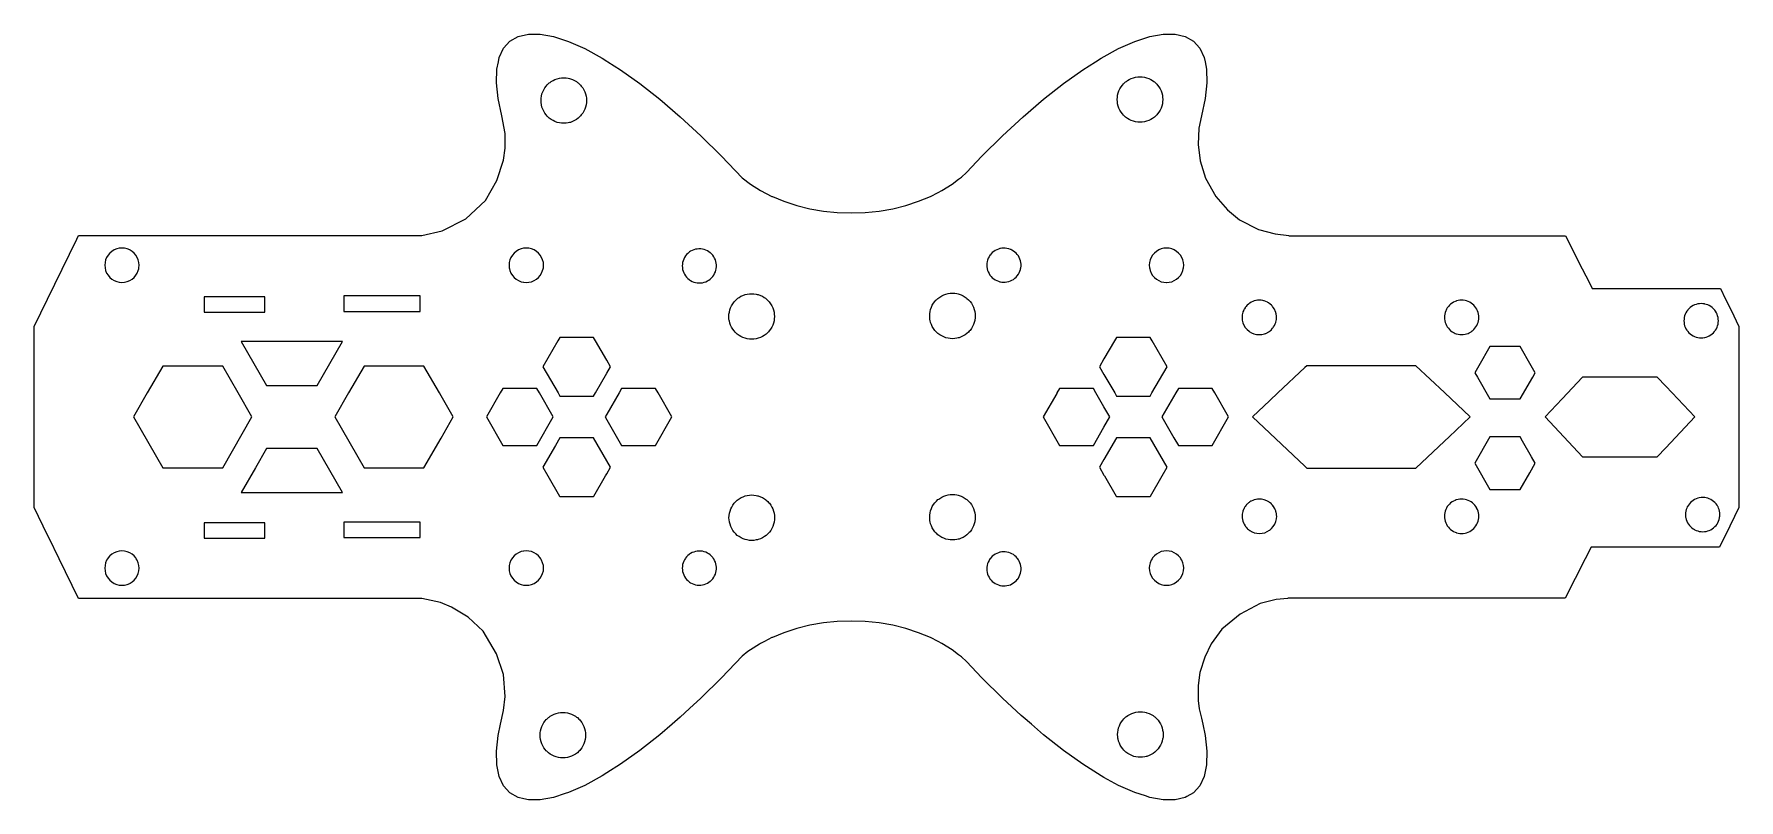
# Model space of a CAD drawing. Header units: millimetres. Extents: x 2 to 171, y 2 to 78.
import ezdxf

# ---------------------------------------------------------------- set-up
doc = ezdxf.new("R2010")
doc.units = ezdxf.units.MM

msp = doc.modelspace()

# ---------------------------------------------------------------- linework, layer by layer
for points in [[(153.58, 22.2), (126.17, 22.2), (126.17, 22.16), (125, 22.08), (123.41, 21.67), (121.44, 20.61), (119.64, 19.13), (118.57, 17.69), (117.95, 16.38), (117.47, 14.86), (117.3, 13.57), (117.3, 12.07), (117.4, 11.26), (117.63, 10.33), (117.76, 9.73), (117.99, 8.62), (118.16, 7.07), (118.12, 5.73), (117.88, 4.58), (117.45, 3.66), (116.82, 2.95), (116.17, 2.59), (116, 2.48), (115, 2.25), (113.83, 2.26), (112.51, 2.5), (112.08, 2.64), (111.03, 2.98), (109.43, 3.69), (107.98, 4.48), (107.7, 4.63), (105.88, 5.78), (103.98, 7.14), (102.01, 8.69), (100.8, 9.73), (99.99, 10.42), (99.79, 10.6), (97.95, 12.3), (95.91, 14.33), (94.39, 15.93), (93.9, 16.39), (93.61, 16.61), (92.97, 17.09), (91.94, 17.73), (91.6, 17.91), (90.83, 18.3), (89.64, 18.79), (88.39, 19.2), (87.09, 19.52), (85.75, 19.75), (84.38, 19.89), (82.99, 19.94), (81.61, 19.89), (80.24, 19.75), (78.9, 19.52), (77.6, 19.2), (76.34, 18.79), (75.21, 18.32), (75.16, 18.3), (74.41, 17.92), (74.04, 17.73), (73.93, 17.66), (73.02, 17.09), (72.78, 16.92), (72.2, 16.47), (70.17, 14.33), (68.13, 12.3), (67.02, 11.28), (66.09, 10.42), (65.29, 9.73), (64.07, 8.69), (62.11, 7.14), (60.2, 5.78), (58.83, 4.92), (58.38, 4.63), (56.65, 3.69), (55.05, 2.98), (54.73, 2.88), (53.57, 2.5), (52.25, 2.26), (51.08, 2.25), (50.64, 2.35), (50.08, 2.48), (49.26, 2.95), (48.63, 3.66), (48.2, 4.58), (47.96, 5.73), (47.92, 7.07), (48.09, 8.62), (48.32, 9.73), (48.62, 11.08), (48.79, 12.49), (48.61, 14.65), (47.94, 16.69), (47.94, 16.69), (47.94, 16.69), (46.62, 18.93), (45.13, 20.32), (43.48, 21.33), (42.38, 21.79), (40.53, 22.16), (6.62, 22.16), (4.68, 26.11), (3.66, 28.21), (3.54, 28.45), (2.22, 31.16), (2.22, 49.09), (3.53, 51.77), (6.44, 57.72), (6.62, 58.09), (40.53, 58.09), (42.56, 58.55), (44.88, 59.74), (46.83, 61.53), (47.95, 63.52), (48.63, 65.54), (48.63, 65.54), (48.63, 65.54), (48.78, 66.72), (48.78, 68.16), (48.45, 69.91), (48.09, 71.63), (47.92, 73.18), (47.96, 74.52), (48.12, 75.26), (48.2, 75.67), (48.63, 76.59), (49.26, 77.3), (50.08, 77.77), (51.08, 78), (52.25, 78), (53.57, 77.75), (55.05, 77.27), (56.65, 76.56), (58.38, 75.62), (58.83, 75.33), (58.94, 75.26), (60.2, 74.47), (62.11, 73.11), (64.07, 71.56), (66.09, 69.83), (68.13, 67.95), (70.17, 65.92), (72.2, 63.78), (73.02, 63.16), (74.04, 62.52), (75.16, 61.95), (75.21, 61.92), (76.34, 61.46), (77.6, 61.05), (78.9, 60.73), (80.24, 60.5), (81.61, 60.36), (82.99, 60.31), (84.38, 60.36), (85.75, 60.5), (87.09, 60.73), (88.39, 61.05), (89.64, 61.46), (90.83, 61.95), (91.6, 62.34), (91.94, 62.52), (92.97, 63.16), (93.61, 63.64), (93.9, 63.86), (94.39, 64.32), (95.91, 65.92), (97.95, 67.95), (99.99, 69.83), (102.01, 71.56), (103.98, 73.11), (105.88, 74.47), (107.14, 75.26), (107.7, 75.62), (109.43, 76.56), (111.03, 77.27), (112.51, 77.75), (113.83, 78), (115, 78), (116, 77.77), (116.82, 77.3), (117.45, 76.59), (117.88, 75.67), (117.97, 75.26), (118.12, 74.52), (118.16, 73.18), (117.99, 71.63), (117.63, 69.91), (117.36, 68.7), (117.28, 67.07), (117.48, 65.46), (118, 63.74), (118, 63.74), (119.04, 61.92), (120.2, 60.62), (121.38, 59.64), (123.25, 58.67), (124.89, 58.23), (126.26, 58.09), (126.26, 58.06), (153.6, 58.06), (155.26, 54.78), (155.96, 53.39), (156.23, 52.85), (168.91, 52.85), (169.43, 51.77), (169.97, 50.69), (170.74, 49.09), (170.74, 31.16), (169.42, 28.45), (169.3, 28.21), (168.83, 27.26), (159.51, 27.26), (159.51, 27.25), (156.13, 27.25), (155.56, 26.11)], [(55.23, 69.27), (55.14, 69.25), (55.01, 69.22), (54.8, 69.19), (54.58, 69.18), (54.35, 69.19), (54.14, 69.22), (53.92, 69.27), (53.71, 69.35), (53.52, 69.44), (53.33, 69.56), (53.15, 69.69), (52.98, 69.84), (52.94, 69.88), (52.83, 70), (52.7, 70.18), (52.59, 70.37), (52.5, 70.57), (52.42, 70.77), (52.37, 70.99), (52.36, 71.03), (52.34, 71.21), (52.33, 71.43), (52.34, 71.65), (52.37, 71.87), (52.42, 72.08), (52.5, 72.29), (52.59, 72.49), (52.7, 72.68), (52.83, 72.85), (52.94, 72.97), (52.98, 73.02), (53.15, 73.17), (53.22, 73.22), (53.33, 73.3), (53.52, 73.41), (53.71, 73.51), (53.92, 73.58), (54.14, 73.63), (54.35, 73.67), (54.58, 73.68), (54.8, 73.67), (55.01, 73.63), (55.14, 73.6), (55.23, 73.58), (55.44, 73.51), (55.64, 73.41), (55.82, 73.3), (55.93, 73.22), (56, 73.17), (56.17, 73.02), (56.23, 72.94), (56.31, 72.85), (56.45, 72.68), (56.56, 72.49), (56.65, 72.29), (56.73, 72.08), (56.78, 71.87), (56.81, 71.65), (56.83, 71.43), (56.81, 71.21), (56.79, 71.03), (56.78, 70.99), (56.73, 70.77), (56.65, 70.57), (56.56, 70.37), (56.45, 70.18), (56.31, 70), (56.23, 69.91), (56.17, 69.84), (56, 69.69), (55.82, 69.56), (55.64, 69.44), (55.44, 69.35)], [(112.19, 69.37), (112.1, 69.35), (111.98, 69.32), (111.76, 69.29), (111.54, 69.28), (111.32, 69.29), (111.1, 69.32), (110.89, 69.37), (110.68, 69.45), (110.48, 69.54), (110.29, 69.66), (110.11, 69.79), (109.95, 69.94), (109.91, 69.98), (109.8, 70.1), (109.67, 70.28), (109.56, 70.47), (109.46, 70.67), (109.39, 70.87), (109.33, 71.09), (109.33, 71.13), (109.3, 71.31), (109.29, 71.53), (109.3, 71.75), (109.33, 71.97), (109.39, 72.18), (109.46, 72.39), (109.56, 72.59), (109.67, 72.78), (109.8, 72.95), (109.91, 73.07), (109.95, 73.12), (110.11, 73.27), (110.19, 73.32), (110.29, 73.4), (110.48, 73.51), (110.68, 73.61), (110.89, 73.68), (111.1, 73.73), (111.32, 73.77), (111.54, 73.78), (111.76, 73.77), (111.98, 73.73), (112.1, 73.7), (112.19, 73.68), (112.4, 73.61), (112.6, 73.51), (112.79, 73.4), (112.9, 73.32), (112.97, 73.27), (113.13, 73.12), (113.2, 73.04), (113.28, 72.95), (113.41, 72.78), (113.53, 72.59), (113.62, 72.39), (113.69, 72.18), (113.75, 71.97), (113.78, 71.75), (113.79, 71.53), (113.78, 71.31), (113.75, 71.13), (113.75, 71.09), (113.69, 70.87), (113.62, 70.67), (113.53, 70.47), (113.41, 70.28), (113.28, 70.1), (113.2, 70.01), (113.13, 69.94), (112.97, 69.79), (112.79, 69.66), (112.6, 69.54), (112.4, 69.45)], [(11.68, 53.62), (11.9, 53.76), (12.11, 53.93), (12.28, 54.14), (12.42, 54.36), (12.52, 54.61), (12.56, 54.78), (12.58, 54.87), (12.6, 55.14), (12.58, 55.4), (12.52, 55.66), (12.42, 55.91), (12.28, 56.14), (12.11, 56.34), (11.9, 56.51), (11.73, 56.62), (11.68, 56.65), (11.43, 56.75), (11.17, 56.82), (10.9, 56.84), (10.64, 56.82), (10.38, 56.75), (10.13, 56.65), (9.9, 56.51), (9.7, 56.34), (9.68, 56.31), (9.53, 56.14), (9.39, 55.91), (9.29, 55.66), (9.23, 55.4), (9.2, 55.14), (9.23, 54.87), (9.29, 54.61), (9.39, 54.36), (9.53, 54.14), (9.7, 53.93), (9.9, 53.76), (10.13, 53.62), (10.38, 53.52), (10.64, 53.46), (10.9, 53.44), (11.17, 53.46), (11.43, 53.52)], [(51.14, 53.45), (51.4, 53.51), (51.65, 53.62), (51.87, 53.76), (52.08, 53.93), (52.25, 54.13), (52.39, 54.36), (52.49, 54.61), (52.53, 54.78), (52.56, 54.87), (52.58, 55.14), (52.56, 55.4), (52.49, 55.66), (52.39, 55.91), (52.25, 56.14), (52.08, 56.34), (51.87, 56.51), (51.65, 56.65), (51.4, 56.75), (51.14, 56.82), (50.87, 56.84), (50.64, 56.82), (50.61, 56.82), (50.35, 56.75), (50.1, 56.65), (49.87, 56.51), (49.67, 56.34), (49.5, 56.14), (49.36, 55.91), (49.25, 55.66), (49.19, 55.4), (49.17, 55.14), (49.19, 54.87), (49.21, 54.78), (49.25, 54.61), (49.36, 54.36), (49.5, 54.13), (49.67, 53.93), (49.87, 53.76), (50.1, 53.62), (50.35, 53.51), (50.61, 53.45), (50.64, 53.45), (50.87, 53.43)], [(69.61, 54.64), (69.64, 54.78), (69.65, 54.81), (69.67, 54.98), (69.67, 55.16), (69.65, 55.33), (69.61, 55.5), (69.56, 55.67), (69.49, 55.83), (69.4, 55.98), (69.3, 56.12), (69.19, 56.25), (69.07, 56.36), (69.06, 56.37), (68.92, 56.47), (68.77, 56.56), (68.61, 56.63), (68.45, 56.69), (68.28, 56.73), (68.11, 56.75), (67.94, 56.76), (67.76, 56.74), (67.59, 56.71), (67.42, 56.66), (67.26, 56.6), (67.11, 56.52), (67.02, 56.46), (66.97, 56.42), (66.83, 56.31), (66.71, 56.19), (66.6, 56.05), (66.51, 55.9), (66.43, 55.75), (66.37, 55.58), (66.33, 55.41), (66.3, 55.24), (66.29, 55.07), (66.3, 54.9), (66.32, 54.78), (66.33, 54.72), (66.37, 54.56), (66.43, 54.39), (66.51, 54.24), (66.6, 54.09), (66.71, 53.96), (66.83, 53.83), (66.97, 53.72), (67.02, 53.68), (67.11, 53.62), (67.26, 53.54), (67.42, 53.47), (67.59, 53.43), (67.76, 53.4), (67.94, 53.38), (68.11, 53.39), (68.28, 53.41), (68.45, 53.45), (68.61, 53.51), (68.77, 53.58), (68.92, 53.67), (69.06, 53.77), (69.07, 53.78), (69.19, 53.89), (69.3, 54.02), (69.4, 54.16), (69.49, 54.32), (69.56, 54.47)], [(98.88, 53.65), (99.03, 53.74), (99.17, 53.85), (99.3, 53.96), (99.41, 54.09), (99.52, 54.24), (99.6, 54.39), (99.67, 54.55), (99.72, 54.71), (99.74, 54.78), (99.76, 54.88), (99.78, 55.05), (99.78, 55.23), (99.76, 55.4), (99.72, 55.57), (99.67, 55.74), (99.6, 55.9), (99.52, 56.05), (99.41, 56.19), (99.3, 56.32), (99.17, 56.44), (99.03, 56.54), (98.88, 56.63), (98.76, 56.69), (98.73, 56.7), (98.56, 56.76), (98.39, 56.8), (98.22, 56.82), (98.05, 56.83), (97.87, 56.82), (97.74, 56.79), (97.7, 56.78), (97.54, 56.74), (97.38, 56.67), (97.22, 56.59), (97.08, 56.49), (96.94, 56.38), (96.82, 56.26), (96.72, 56.12), (96.71, 56.12), (96.62, 55.97), (96.54, 55.82), (96.48, 55.65), (96.44, 55.49), (96.41, 55.32), (96.4, 55.14), (96.41, 54.97), (96.44, 54.8), (96.44, 54.78), (96.48, 54.63), (96.54, 54.47), (96.62, 54.31), (96.71, 54.16), (96.82, 54.03), (96.94, 53.9), (97.08, 53.79), (97.22, 53.69), (97.38, 53.61), (97.54, 53.55), (97.7, 53.5), (97.74, 53.49), (97.87, 53.47), (98.05, 53.45), (98.22, 53.46), (98.39, 53.48), (98.56, 53.52), (98.73, 53.58)], [(114.69, 53.51), (114.93, 53.62), (115.16, 53.76), (115.36, 53.93), (115.54, 54.13), (115.67, 54.36), (115.78, 54.61), (115.82, 54.78), (115.84, 54.87), (115.86, 55.14), (115.84, 55.4), (115.78, 55.66), (115.67, 55.91), (115.54, 56.14), (115.36, 56.34), (115.16, 56.51), (114.93, 56.65), (114.69, 56.75), (114.43, 56.82), (114.16, 56.84), (114.13, 56.83), (113.89, 56.82), (113.63, 56.75), (113.39, 56.65), (113.16, 56.51), (112.96, 56.34), (112.78, 56.14), (112.64, 55.91), (112.54, 55.66), (112.48, 55.4), (112.46, 55.14), (112.48, 54.87), (112.5, 54.78), (112.54, 54.61), (112.64, 54.36), (112.78, 54.13), (112.96, 53.93), (113.16, 53.76), (113.39, 53.62), (113.63, 53.51), (113.89, 53.45), (114.13, 53.43), (114.16, 53.43), (114.43, 53.45)], [(73.81, 47.92), (73.71, 47.9), (73.59, 47.87), (73.37, 47.83), (73.15, 47.82), (72.93, 47.83), (72.71, 47.87), (72.5, 47.92), (72.29, 47.99), (72.09, 48.09), (71.9, 48.2), (71.73, 48.33), (71.56, 48.48), (71.52, 48.53), (71.41, 48.65), (71.28, 48.82), (71.17, 49.01), (71.07, 49.21), (71, 49.42), (70.95, 49.63), (70.94, 49.67), (70.91, 49.85), (70.9, 50.07), (70.91, 50.29), (70.95, 50.51), (71, 50.73), (71.07, 50.93), (71.17, 51.13), (71.28, 51.32), (71.41, 51.5), (71.52, 51.62), (71.56, 51.66), (71.73, 51.81), (71.8, 51.87), (71.9, 51.94), (72.09, 52.06), (72.29, 52.15), (72.5, 52.23), (72.71, 52.28), (72.93, 52.31), (73.15, 52.32), (73.37, 52.31), (73.59, 52.28), (73.71, 52.25), (73.81, 52.23), (74.01, 52.15), (74.21, 52.06), (74.4, 51.94), (74.51, 51.87), (74.58, 51.81), (74.74, 51.66), (74.81, 51.59), (74.89, 51.5), (75.02, 51.32), (75.14, 51.13), (75.23, 50.93), (75.31, 50.73), (75.36, 50.51), (75.39, 50.29), (75.4, 50.07), (75.39, 49.85), (75.36, 49.67), (75.36, 49.63), (75.31, 49.42), (75.23, 49.21), (75.14, 49.01), (75.02, 48.82), (74.89, 48.65), (74.81, 48.56), (74.74, 48.48), (74.58, 48.33), (74.4, 48.2), (74.21, 48.09), (74.01, 47.99)], [(93.65, 47.97), (93.56, 47.95), (93.44, 47.91), (93.22, 47.88), (93, 47.87), (92.78, 47.88), (92.56, 47.91), (92.34, 47.97), (92.14, 48.04), (91.94, 48.14), (91.75, 48.25), (91.57, 48.38), (91.41, 48.53), (91.36, 48.58), (91.26, 48.69), (91.13, 48.87), (91.01, 49.06), (90.92, 49.26), (90.84, 49.47), (90.79, 49.68), (90.78, 49.72), (90.76, 49.9), (90.75, 50.12), (90.76, 50.34), (90.79, 50.56), (90.84, 50.77), (90.92, 50.98), (91.01, 51.18), (91.13, 51.37), (91.26, 51.55), (91.36, 51.67), (91.41, 51.71), (91.57, 51.86), (91.64, 51.92), (91.75, 51.99), (91.94, 52.11), (92.14, 52.2), (92.34, 52.27), (92.56, 52.33), (92.78, 52.36), (93, 52.37), (93.22, 52.36), (93.44, 52.33), (93.56, 52.3), (93.65, 52.27), (93.86, 52.2), (94.06, 52.11), (94.25, 51.99), (94.35, 51.92), (94.43, 51.86), (94.59, 51.71), (94.66, 51.64), (94.74, 51.55), (94.87, 51.37), (94.98, 51.18), (95.08, 50.98), (95.15, 50.77), (95.2, 50.56), (95.24, 50.34), (95.25, 50.12), (95.24, 49.9), (95.21, 49.72), (95.2, 49.68), (95.15, 49.47), (95.08, 49.26), (94.98, 49.06), (94.87, 48.87), (94.74, 48.69), (94.66, 48.61), (94.59, 48.53), (94.43, 48.38), (94.25, 48.25), (94.06, 48.14), (93.86, 48.04)], [(19.02, 52.01), (19.02, 50.5), (25.04, 50.5), (25.04, 52.02), (19.02, 52.02)], [(32.82, 52.1), (32.82, 50.57), (40.38, 50.57), (40.38, 52.1)], [(124.36, 48.62), (124.37, 48.62), (124.42, 48.66), (124.53, 48.76), (124.54, 48.77), (124.65, 48.9), (124.71, 48.98), (124.75, 49.03), (124.83, 49.16), (124.84, 49.18), (124.91, 49.33), (124.97, 49.48), (124.97, 49.49), (125.01, 49.64), (125.02, 49.76), (125.03, 49.81), (125.04, 49.98), (125.04, 50.04), (125.03, 50.14), (125.01, 50.31), (125.01, 50.32), (124.98, 50.42), (124.97, 50.47), (124.91, 50.63), (124.88, 50.69), (124.84, 50.78), (124.81, 50.83), (124.75, 50.92), (124.65, 51.06), (124.6, 51.12), (124.54, 51.18), (124.42, 51.29), (124.37, 51.33), (124.28, 51.39), (124.26, 51.41), (124.19, 51.45), (124.14, 51.48), (123.99, 51.55), (123.83, 51.61), (123.78, 51.62), (123.67, 51.65), (123.52, 51.67), (123.5, 51.67), (123.4, 51.68), (123.34, 51.68), (123.17, 51.67), (123.01, 51.65), (123, 51.65), (122.86, 51.61), (122.84, 51.61), (122.69, 51.55), (122.54, 51.48), (122.53, 51.47), (122.39, 51.39), (122.33, 51.35), (122.32, 51.34), (122.26, 51.29), (122.13, 51.18), (122.13, 51.17), (122.11, 51.16), (122.02, 51.06), (121.99, 51.01), (121.95, 50.97), (121.93, 50.93), (121.92, 50.92), (121.87, 50.83), (121.84, 50.78), (121.81, 50.74), (121.79, 50.69), (121.77, 50.65), (121.76, 50.63), (121.76, 50.61), (121.72, 50.52), (121.71, 50.5), (121.65, 50.23), (121.63, 49.97), (121.65, 49.7), (121.71, 49.44), (121.81, 49.2), (121.95, 48.97), (122.13, 48.77), (122.32, 48.6), (122.33, 48.59), (122.56, 48.45), (122.56, 48.45), (122.8, 48.35), (123.06, 48.29), (123.33, 48.27), (123.6, 48.29), (123.85, 48.35), (123.95, 48.39), (123.99, 48.4), (124.03, 48.42), (124.1, 48.45), (124.1, 48.45), (124.1, 48.45), (124.11, 48.46), (124.14, 48.48), (124.14, 48.48), (124.28, 48.56), (124.3, 48.57), (124.33, 48.59)], [(141.64, 50.14), (141.63, 49.98), (141.64, 49.81), (141.66, 49.66), (141.66, 49.64), (141.71, 49.48), (141.76, 49.33), (141.83, 49.18), (141.92, 49.03), (142.02, 48.9), (142.13, 48.77), (142.25, 48.66), (142.28, 48.64), (142.39, 48.56), (142.53, 48.48), (142.58, 48.45), (142.68, 48.4), (142.8, 48.36), (142.84, 48.35), (143, 48.31), (143.17, 48.28), (143.33, 48.28), (143.5, 48.28), (143.67, 48.31), (143.83, 48.35), (143.99, 48.4), (144.09, 48.45), (144.14, 48.48), (144.28, 48.56), (144.39, 48.64), (144.41, 48.66), (144.54, 48.77), (144.65, 48.9), (144.75, 49.03), (144.84, 49.18), (144.85, 49.19), (144.91, 49.33), (144.96, 49.48), (145.01, 49.64), (145.03, 49.81), (145.04, 49.98), (145.03, 50.14), (145.01, 50.31), (144.96, 50.47), (144.91, 50.63), (144.88, 50.69), (144.85, 50.76), (144.84, 50.78), (144.75, 50.92), (144.65, 51.06), (144.54, 51.18), (144.41, 51.29), (144.28, 51.39), (144.14, 51.48), (143.99, 51.55), (143.83, 51.61), (143.82, 51.61), (143.67, 51.65), (143.5, 51.67), (143.33, 51.68), (143.17, 51.67), (143, 51.65), (142.84, 51.61), (142.8, 51.59), (142.68, 51.55), (142.53, 51.48), (142.39, 51.39), (142.25, 51.29), (142.13, 51.18), (142.02, 51.06), (141.92, 50.92), (141.83, 50.78), (141.79, 50.69), (141.76, 50.63), (141.71, 50.47), (141.66, 50.31)], [(165.32, 49.81), (165.31, 49.64), (165.32, 49.48), (165.33, 49.44), (165.34, 49.32), (165.38, 49.15), (165.44, 49), (165.51, 48.85), (165.6, 48.71), (165.65, 48.64), (165.7, 48.57), (165.81, 48.45), (165.93, 48.34), (166.07, 48.24), (166.21, 48.15), (166.36, 48.08), (166.52, 48.03), (166.68, 47.99), (166.85, 47.96), (167.02, 47.95), (167.18, 47.96), (167.35, 47.99), (167.37, 47.99), (167.51, 48.03), (167.67, 48.08), (167.82, 48.15), (167.96, 48.24), (168.09, 48.34), (168.22, 48.45), (168.33, 48.57), (168.38, 48.64), (168.43, 48.71), (168.52, 48.85), (168.59, 49), (168.64, 49.15), (168.68, 49.32), (168.71, 49.48), (168.72, 49.64), (168.71, 49.81), (168.68, 49.97), (168.64, 50.14), (168.59, 50.29), (168.52, 50.44), (168.43, 50.58), (168.35, 50.69), (168.33, 50.72), (168.22, 50.84), (168.09, 50.95), (167.96, 51.05), (167.82, 51.14), (167.67, 51.21), (167.51, 51.26), (167.37, 51.3), (167.35, 51.31), (167.18, 51.33), (167.02, 51.34), (166.85, 51.33), (166.68, 51.31), (166.52, 51.26), (166.36, 51.21), (166.21, 51.14), (166.07, 51.05), (165.93, 50.95), (165.81, 50.84), (165.7, 50.72), (165.68, 50.69), (165.6, 50.58), (165.51, 50.44), (165.44, 50.29), (165.38, 50.14), (165.34, 49.97), (165.33, 49.85)], [(32.69, 47.59), (22.7, 47.59), (22.69, 47.58), (25.19, 43.25), (30.2, 43.25), (32.7, 47.58)], [(57.52, 42.2), (57.7, 42.5), (58.83, 44.46), (59.2, 45.1), (58.83, 45.74), (57.71, 47.67), (57.52, 48), (54.18, 48), (53.99, 47.67), (52.51, 45.1), (54.01, 42.5), (54.18, 42.2)], [(112.74, 47.67), (112.55, 48), (109.21, 48), (109.02, 47.67), (107.98, 45.88), (107.53, 45.1), (107.98, 44.32), (109.04, 42.5), (109.21, 42.2), (112.55, 42.2), (112.72, 42.5), (114.22, 45.1)], [(149.12, 41.91), (150.37, 44.07), (150.62, 44.5), (150.21, 45.2), (149.12, 47.09), (146.13, 47.09), (145.04, 45.2), (144.64, 44.5), (144.89, 44.07), (146.13, 41.91)], [(20.86, 35.11), (23.75, 40.13), (22.38, 42.5), (20.86, 45.14), (14.93, 45.14), (13.41, 42.5), (12.04, 40.13), (14.93, 35.11)], [(34.83, 35.11), (40.76, 35.11), (42.45, 38.03), (43.65, 40.13), (42.45, 42.22), (42.28, 42.5), (40.76, 45.14), (34.83, 45.14), (33.31, 42.5), (31.94, 40.13)], [(125.16, 42.5), (124.37, 41.75), (122.65, 40.13), (124.37, 38.51), (127.82, 35.25), (128.03, 35.05), (138.81, 35.05), (141.63, 37.72), (142.09, 38.15), (144.19, 40.13), (141.63, 42.54), (138.81, 45.2), (128.03, 45.2), (127.82, 45.01)], [(151.59, 40.13), (153.45, 38.15), (155.29, 36.19), (162.68, 36.19), (163.51, 37.07), (166.38, 40.13), (164.16, 42.5), (163.51, 43.19), (162.68, 44.07), (155.29, 44.07), (153.26, 41.91)], [(51.91, 37.31), (53.53, 40.13), (52.17, 42.5), (51.91, 42.94), (48.56, 42.94), (48.3, 42.5), (46.94, 40.13), (48.56, 37.31)], [(60.04, 42.5), (58.83, 40.39), (58.68, 40.13), (58.83, 39.86), (60.3, 37.31), (63.65, 37.31), (65.27, 40.13), (63.9, 42.5), (63.65, 42.94), (60.3, 42.94)], [(106.93, 37.31), (107.98, 39.12), (108.56, 40.13), (107.98, 41.13), (107.19, 42.5), (106.93, 42.94), (103.59, 42.94), (103.33, 42.5), (103.31, 42.46), (101.96, 40.13), (103.59, 37.31)], [(115.47, 37.31), (118.67, 37.31), (120.3, 40.13), (118.93, 42.5), (118.67, 42.94), (115.33, 42.94), (115.07, 42.5), (113.7, 40.13), (114.9, 38.05), (115.33, 37.31)], [(52.99, 34.3), (54.15, 32.31), (54.18, 32.25), (57.52, 32.25), (57.56, 32.31), (58.71, 34.3), (58.83, 34.51), (59.2, 35.15), (58.83, 35.79), (57.52, 38.05), (54.18, 38.05), (53.75, 37.31), (52.51, 35.15)], [(108.02, 34.3), (109.17, 32.31), (109.21, 32.25), (112.55, 32.25), (112.58, 32.31), (113.73, 34.3), (114.22, 35.15), (112.55, 38.05), (109.21, 38.05), (107.98, 35.93), (107.53, 35.15), (107.98, 34.37), (108.01, 34.33)], [(150.07, 34.6), (150.62, 35.56), (150.25, 36.19), (149.35, 37.75), (149.12, 38.15), (146.13, 38.15), (144.64, 35.56), (146.13, 32.97), (149.12, 32.97)], [(30.14, 37), (25.19, 37), (24.1, 35.11), (22.69, 32.67), (22.7, 32.66), (32.69, 32.66), (32.7, 32.67), (30.2, 37)], [(73.81, 28.01), (73.72, 27.99), (73.6, 27.96), (73.38, 27.92), (73.16, 27.91), (72.94, 27.92), (72.72, 27.96), (72.51, 28.01), (72.3, 28.09), (72.1, 28.18), (71.91, 28.29), (71.73, 28.42), (71.57, 28.57), (71.53, 28.62), (71.42, 28.74), (71.29, 28.91), (71.18, 29.1), (71.08, 29.3), (71.01, 29.51), (70.95, 29.72), (70.95, 29.76), (70.92, 29.94), (70.91, 30.16), (70.92, 30.38), (70.95, 30.6), (71.01, 30.82), (71.08, 31.03), (71.18, 31.22), (71.29, 31.41), (71.42, 31.59), (71.53, 31.71), (71.57, 31.76), (71.73, 31.9), (71.81, 31.96), (71.91, 32.04), (72.1, 32.15), (72.3, 32.24), (72.51, 32.32), (72.72, 32.37), (72.94, 32.4), (73.16, 32.41), (73.38, 32.4), (73.6, 32.37), (73.72, 32.34), (73.81, 32.32), (74.02, 32.24), (74.22, 32.15), (74.41, 32.04), (74.52, 31.96), (74.59, 31.9), (74.75, 31.76), (74.82, 31.68), (74.9, 31.59), (75.03, 31.41), (75.15, 31.22), (75.24, 31.03), (75.31, 30.82), (75.37, 30.6), (75.4, 30.38), (75.41, 30.16), (75.4, 29.94), (75.37, 29.76), (75.37, 29.72), (75.31, 29.51), (75.24, 29.3), (75.15, 29.1), (75.03, 28.91), (74.9, 28.74), (74.82, 28.65), (74.75, 28.57), (74.59, 28.42), (74.41, 28.29), (74.22, 28.18), (74.02, 28.09)], [(93.65, 28.05), (93.56, 28.03), (93.44, 28), (93.22, 27.97), (93, 27.96), (92.78, 27.97), (92.56, 28), (92.34, 28.05), (92.14, 28.13), (91.94, 28.22), (91.75, 28.34), (91.57, 28.47), (91.41, 28.62), (91.36, 28.66), (91.26, 28.78), (91.13, 28.96), (91.01, 29.15), (90.92, 29.35), (90.84, 29.55), (90.79, 29.77), (90.78, 29.81), (90.76, 29.99), (90.75, 30.21), (90.76, 30.43), (90.79, 30.65), (90.84, 30.86), (90.92, 31.07), (91.01, 31.27), (91.13, 31.46), (91.26, 31.63), (91.36, 31.75), (91.41, 31.8), (91.57, 31.95), (91.64, 32), (91.75, 32.08), (91.94, 32.19), (92.14, 32.29), (92.34, 32.36), (92.56, 32.41), (92.78, 32.45), (93, 32.46), (93.22, 32.45), (93.44, 32.41), (93.56, 32.38), (93.65, 32.36), (93.86, 32.29), (94.06, 32.19), (94.25, 32.08), (94.35, 32), (94.42, 31.95), (94.59, 31.8), (94.66, 31.72), (94.74, 31.63), (94.87, 31.46), (94.98, 31.27), (95.08, 31.07), (95.15, 30.86), (95.2, 30.65), (95.24, 30.43), (95.25, 30.21), (95.24, 29.99), (95.21, 29.81), (95.2, 29.77), (95.15, 29.55), (95.08, 29.35), (94.98, 29.15), (94.87, 28.96), (94.74, 28.78), (94.66, 28.69), (94.59, 28.62), (94.42, 28.47), (94.25, 28.34), (94.06, 28.22), (93.86, 28.13)], [(165.66, 31.27), (165.64, 31.23), (165.59, 31.12), (165.53, 30.96), (165.49, 30.8), (165.47, 30.64), (165.46, 30.47), (165.47, 30.31), (165.48, 30.21), (165.49, 30.14), (165.53, 29.98), (165.59, 29.82), (165.66, 29.67), (165.75, 29.53), (165.85, 29.4), (165.96, 29.28), (166.08, 29.16), (166.22, 29.07), (166.35, 28.99), (166.36, 28.98), (166.51, 28.91), (166.67, 28.85), (166.83, 28.81), (167, 28.79), (167.16, 28.78), (167.33, 28.79), (167.37, 28.8), (167.5, 28.81), (167.66, 28.85), (167.82, 28.91), (167.97, 28.98), (168.11, 29.07), (168.24, 29.16), (168.37, 29.28), (168.48, 29.4), (168.58, 29.53), (168.67, 29.67), (168.74, 29.82), (168.79, 29.98), (168.83, 30.14), (168.84, 30.21), (168.86, 30.31), (168.87, 30.47), (168.86, 30.64), (168.83, 30.8), (168.79, 30.96), (168.74, 31.12), (168.68, 31.23), (168.67, 31.27), (168.58, 31.41), (168.48, 31.54), (168.37, 31.67), (168.24, 31.78), (168.11, 31.88), (167.97, 31.96), (167.82, 32.04), (167.66, 32.09), (167.5, 32.13), (167.37, 32.15), (167.33, 32.16), (167.16, 32.16), (167, 32.16), (166.83, 32.13), (166.67, 32.09), (166.51, 32.04), (166.36, 31.96), (166.22, 31.88), (166.08, 31.78), (165.96, 31.67), (165.85, 31.54), (165.75, 31.41)], [(125.03, 30.49), (125.02, 30.57), (125.01, 30.64), (125.01, 30.64), (125, 30.67), (124.97, 30.79), (124.96, 30.83), (124.93, 30.91), (124.91, 30.96), (124.88, 31.02), (124.86, 31.07), (124.85, 31.1), (124.84, 31.11), (124.75, 31.26), (124.73, 31.29), (124.72, 31.3), (124.7, 31.32), (124.65, 31.39), (124.54, 31.51), (124.54, 31.52), (124.42, 31.62), (124.37, 31.66), (124.34, 31.68), (124.28, 31.73), (124.14, 31.81), (124.09, 31.83), (123.99, 31.88), (123.9, 31.91), (123.83, 31.94), (123.67, 31.98), (123.56, 32), (123.5, 32), (123.4, 32.01), (123.34, 32.01), (123.17, 32), (123.01, 31.98), (123, 31.98), (122.84, 31.94), (122.75, 31.91), (122.69, 31.88), (122.54, 31.81), (122.5, 31.79), (122.41, 31.73), (122.39, 31.73), (122.32, 31.67), (122.26, 31.62), (122.13, 31.51), (122.08, 31.46), (122.02, 31.39), (121.92, 31.26), (121.91, 31.24), (121.84, 31.11), (121.79, 31.02), (121.76, 30.96), (121.71, 30.8), (121.7, 30.77), (121.67, 30.64), (121.65, 30.52), (121.64, 30.48), (121.64, 30.34), (121.63, 30.31), (121.64, 30.21), (121.64, 30.14), (121.66, 30), (121.67, 29.98), (121.71, 29.81), (121.71, 29.81), (121.76, 29.66), (121.83, 29.51), (121.84, 29.51), (121.92, 29.36), (121.96, 29.31), (121.97, 29.3), (121.98, 29.28), (122.02, 29.23), (122.13, 29.11), (122.14, 29.1), (122.17, 29.07), (122.26, 28.99), (122.29, 28.97), (122.34, 28.92), (122.38, 28.9), (122.39, 28.89), (122.45, 28.86), (122.52, 28.81), (122.57, 28.79), (122.68, 28.74), (122.69, 28.74), (122.7, 28.73), (122.79, 28.69), (122.82, 28.68), (123.08, 28.62), (123.34, 28.6), (123.61, 28.62), (123.87, 28.68), (124.12, 28.79), (124.34, 28.92), (124.37, 28.94), (124.55, 29.1), (124.72, 29.3), (124.86, 29.53), (124.96, 29.78), (125.02, 30.04), (125.05, 30.3), (125.04, 30.37), (125.03, 30.45), (125.03, 30.48)], [(141.64, 30.48), (141.63, 30.31), (141.64, 30.21), (141.64, 30.14), (141.66, 29.98), (141.71, 29.81), (141.76, 29.66), (141.83, 29.51), (141.92, 29.36), (142.02, 29.23), (142.13, 29.11), (142.25, 28.99), (142.39, 28.89), (142.53, 28.81), (142.68, 28.74), (142.8, 28.69), (142.84, 28.68), (143, 28.64), (143.17, 28.61), (143.33, 28.61), (143.5, 28.61), (143.67, 28.64), (143.82, 28.68), (143.83, 28.68), (143.99, 28.74), (144.14, 28.81), (144.28, 28.89), (144.41, 28.99), (144.54, 29.11), (144.65, 29.23), (144.75, 29.36), (144.84, 29.51), (144.85, 29.53), (144.91, 29.66), (144.96, 29.81), (145.01, 29.98), (145.03, 30.14), (145.04, 30.31), (145.03, 30.48), (145.01, 30.64), (144.96, 30.8), (144.91, 30.96), (144.85, 31.09), (144.84, 31.11), (144.75, 31.26), (144.65, 31.39), (144.54, 31.51), (144.41, 31.62), (144.28, 31.73), (144.14, 31.81), (143.99, 31.88), (143.83, 31.94), (143.82, 31.94), (143.67, 31.98), (143.5, 32), (143.33, 32.01), (143.17, 32), (143, 31.98), (142.84, 31.94), (142.8, 31.92), (142.68, 31.88), (142.53, 31.81), (142.39, 31.73), (142.25, 31.62), (142.13, 31.51), (142.02, 31.39), (141.92, 31.26), (141.83, 31.11), (141.76, 30.96), (141.71, 30.8), (141.66, 30.64)], [(25.04, 28.14), (25.04, 29.66), (19.02, 29.66), (19.02, 28.14)], [(40.38, 28.21), (40.38, 29.73), (32.82, 29.73), (32.82, 28.21)], [(12.58, 25.45), (12.52, 25.71), (12.42, 25.96), (12.32, 26.11), (12.28, 26.18), (12.11, 26.39), (11.9, 26.56), (11.68, 26.7), (11.43, 26.8), (11.17, 26.86), (10.9, 26.88), (10.64, 26.86), (10.38, 26.8), (10.13, 26.7), (9.9, 26.56), (9.7, 26.39), (9.68, 26.36), (9.53, 26.18), (9.48, 26.11), (9.39, 25.96), (9.29, 25.71), (9.23, 25.45), (9.2, 25.18), (9.23, 24.92), (9.29, 24.66), (9.39, 24.41), (9.53, 24.18), (9.7, 23.98), (9.9, 23.81), (10.13, 23.67), (10.38, 23.57), (10.64, 23.5), (10.9, 23.48), (11.17, 23.5), (11.43, 23.57), (11.68, 23.67), (11.73, 23.7), (11.9, 23.81), (12.11, 23.98), (12.28, 24.18), (12.42, 24.41), (12.52, 24.66), (12.58, 24.92), (12.6, 25.18)], [(51.4, 23.57), (51.65, 23.67), (51.87, 23.81), (52.08, 23.98), (52.25, 24.18), (52.39, 24.41), (52.49, 24.66), (52.56, 24.92), (52.58, 25.19), (52.56, 25.45), (52.49, 25.71), (52.39, 25.96), (52.3, 26.11), (52.25, 26.19), (52.08, 26.39), (51.87, 26.56), (51.65, 26.7), (51.4, 26.81), (51.14, 26.87), (50.87, 26.89), (50.64, 26.87), (50.61, 26.87), (50.35, 26.81), (50.1, 26.7), (49.87, 26.56), (49.67, 26.39), (49.5, 26.19), (49.45, 26.11), (49.36, 25.96), (49.25, 25.71), (49.19, 25.45), (49.17, 25.19), (49.19, 24.92), (49.25, 24.66), (49.36, 24.41), (49.5, 24.18), (49.67, 23.98), (49.87, 23.81), (50.1, 23.67), (50.35, 23.57), (50.61, 23.5), (50.64, 23.5), (50.87, 23.48), (51.14, 23.5)], [(69.61, 25.61), (69.56, 25.77), (69.49, 25.93), (69.4, 26.08), (69.39, 26.11), (69.3, 26.23), (69.19, 26.36), (69.07, 26.47), (69.06, 26.48), (68.92, 26.58), (68.77, 26.67), (68.61, 26.74), (68.45, 26.8), (68.28, 26.84), (68.11, 26.86), (67.94, 26.87), (67.76, 26.85), (67.59, 26.82), (67.42, 26.77), (67.26, 26.71), (67.11, 26.63), (67.02, 26.57), (66.97, 26.53), (66.83, 26.42), (66.71, 26.29), (66.6, 26.16), (66.58, 26.11), (66.51, 26.01), (66.43, 25.85), (66.37, 25.69), (66.33, 25.53), (66.3, 25.35), (66.29, 25.18), (66.3, 25.01), (66.33, 24.83), (66.37, 24.67), (66.43, 24.5), (66.51, 24.35), (66.6, 24.2), (66.71, 24.06), (66.83, 23.94), (66.97, 23.83), (67.02, 23.79), (67.11, 23.73), (67.26, 23.65), (67.42, 23.58), (67.59, 23.54), (67.76, 23.5), (67.94, 23.49), (68.11, 23.5), (68.28, 23.52), (68.45, 23.56), (68.61, 23.62), (68.77, 23.69), (68.92, 23.78), (69.06, 23.88), (69.07, 23.89), (69.19, 24), (69.3, 24.13), (69.4, 24.27), (69.49, 24.42), (69.56, 24.58), (69.61, 24.75), (69.65, 24.92), (69.67, 25.09), (69.67, 25.27), (69.65, 25.44)], [(98.88, 23.62), (99.03, 23.71), (99.17, 23.81), (99.3, 23.93), (99.41, 24.06), (99.42, 24.06), (99.52, 24.2), (99.6, 24.35), (99.67, 24.51), (99.72, 24.68), (99.76, 24.85), (99.78, 25.02), (99.78, 25.19), (99.76, 25.37), (99.72, 25.54), (99.67, 25.7), (99.6, 25.86), (99.52, 26.01), (99.45, 26.11), (99.41, 26.16), (99.3, 26.29), (99.17, 26.4), (99.03, 26.51), (98.88, 26.6), (98.73, 26.67), (98.56, 26.73), (98.39, 26.77), (98.22, 26.79), (98.05, 26.8), (97.87, 26.78), (97.74, 26.76), (97.7, 26.75), (97.54, 26.7), (97.38, 26.64), (97.22, 26.55), (97.08, 26.46), (96.94, 26.35), (96.82, 26.22), (96.74, 26.11), (96.71, 26.09), (96.62, 25.94), (96.54, 25.78), (96.48, 25.62), (96.44, 25.45), (96.41, 25.28), (96.4, 25.11), (96.41, 24.93), (96.44, 24.76), (96.48, 24.59), (96.54, 24.43), (96.62, 24.28), (96.71, 24.13), (96.77, 24.06), (96.82, 23.99), (96.94, 23.87), (97.08, 23.76), (97.22, 23.66), (97.38, 23.58), (97.54, 23.51), (97.7, 23.46), (97.74, 23.46), (97.87, 23.43), (98.05, 23.42), (98.22, 23.42), (98.39, 23.45), (98.56, 23.49), (98.73, 23.54)], [(114.69, 23.57), (114.93, 23.67), (115.16, 23.81), (115.36, 23.98), (115.54, 24.18), (115.67, 24.41), (115.78, 24.66), (115.84, 24.92), (115.86, 25.19), (115.84, 25.45), (115.78, 25.71), (115.67, 25.96), (115.58, 26.11), (115.54, 26.19), (115.36, 26.39), (115.16, 26.56), (114.93, 26.7), (114.69, 26.81), (114.43, 26.87), (114.16, 26.89), (113.89, 26.87), (113.63, 26.81), (113.39, 26.7), (113.16, 26.56), (112.96, 26.39), (112.78, 26.19), (112.74, 26.11), (112.64, 25.96), (112.54, 25.71), (112.48, 25.45), (112.46, 25.19), (112.48, 24.92), (112.54, 24.66), (112.64, 24.41), (112.78, 24.18), (112.96, 23.98), (113.16, 23.81), (113.39, 23.67), (113.63, 23.57), (113.89, 23.5), (114.13, 23.49), (114.16, 23.48), (114.43, 23.5)], [(55.14, 6.5), (55.05, 6.48), (54.93, 6.45), (54.71, 6.42), (54.49, 6.41), (54.27, 6.42), (54.05, 6.45), (53.83, 6.5), (53.63, 6.58), (53.43, 6.67), (53.24, 6.79), (53.06, 6.92), (52.9, 7.06), (52.85, 7.11), (52.75, 7.23), (52.62, 7.41), (52.5, 7.6), (52.41, 7.8), (52.33, 8), (52.28, 8.22), (52.27, 8.26), (52.25, 8.43), (52.24, 8.66), (52.25, 8.88), (52.28, 9.09), (52.33, 9.31), (52.41, 9.52), (52.5, 9.72), (52.62, 9.91), (52.75, 10.08), (52.85, 10.2), (52.9, 10.25), (53.06, 10.4), (53.13, 10.45), (53.24, 10.53), (53.43, 10.64), (53.63, 10.74), (53.83, 10.81), (54.05, 10.86), (54.27, 10.9), (54.49, 10.91), (54.71, 10.9), (54.93, 10.86), (55.05, 10.83), (55.14, 10.81), (55.35, 10.74), (55.55, 10.64), (55.74, 10.53), (55.84, 10.45), (55.92, 10.4), (56.08, 10.25), (56.15, 10.17), (56.23, 10.08), (56.36, 9.91), (56.47, 9.72), (56.57, 9.52), (56.64, 9.31), (56.69, 9.09), (56.73, 8.88), (56.74, 8.66), (56.73, 8.43), (56.7, 8.26), (56.69, 8.22), (56.64, 8), (56.57, 7.8), (56.47, 7.6), (56.36, 7.41), (56.23, 7.23), (56.15, 7.14), (56.08, 7.06), (55.92, 6.92), (55.74, 6.79), (55.55, 6.67), (55.35, 6.58)], [(112.23, 6.56), (112.14, 6.54), (112.02, 6.51), (111.8, 6.48), (111.58, 6.47), (111.36, 6.48), (111.14, 6.51), (110.92, 6.56), (110.72, 6.64), (110.52, 6.73), (110.33, 6.85), (110.15, 6.98), (109.99, 7.13), (109.94, 7.17), (109.84, 7.29), (109.7, 7.47), (109.59, 7.66), (109.5, 7.86), (109.42, 8.06), (109.37, 8.28), (109.36, 8.32), (109.34, 8.5), (109.33, 8.72), (109.34, 8.94), (109.37, 9.16), (109.42, 9.37), (109.5, 9.58), (109.59, 9.78), (109.7, 9.97), (109.84, 10.15), (109.94, 10.26), (109.99, 10.31), (110.15, 10.46), (110.22, 10.51), (110.33, 10.59), (110.52, 10.7), (110.72, 10.8), (110.92, 10.87), (111.14, 10.92), (111.36, 10.96), (111.58, 10.97), (111.8, 10.96), (112.02, 10.92), (112.14, 10.89), (112.23, 10.87), (112.44, 10.8), (112.64, 10.7), (112.83, 10.59), (112.93, 10.51), (113, 10.46), (113.17, 10.31), (113.24, 10.23), (113.32, 10.15), (113.45, 9.97), (113.56, 9.78), (113.66, 9.58), (113.73, 9.37), (113.78, 9.16), (113.82, 8.94), (113.83, 8.72), (113.82, 8.5), (113.79, 8.32), (113.78, 8.28), (113.73, 8.06), (113.66, 7.86), (113.56, 7.66), (113.45, 7.47), (113.32, 7.29), (113.24, 7.2), (113.17, 7.13), (113, 6.98), (112.83, 6.85), (112.64, 6.73), (112.44, 6.64)]]:
    msp.add_lwpolyline(points, close=True)

doc.saveas('drawing.dxf')
